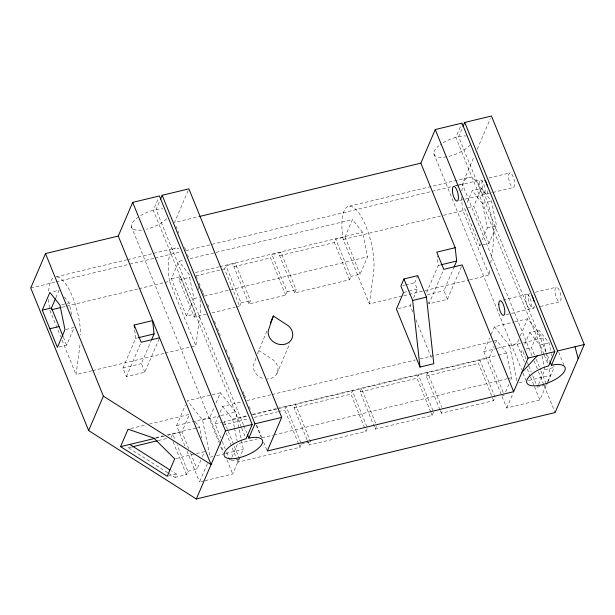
<?xml version="1.0" encoding="UTF-8"?>
<svg xmlns="http://www.w3.org/2000/svg" width="615" height="615" viewBox="0 0 615 615"><rect width="100%" height="100%" fill="white"/><g stroke="black" fill="none" stroke-linecap="round" stroke-linejoin="round"><path stroke-width="0.46" stroke-dasharray="3.08 2.31" d="M91.82 370.822L76.037 374.627L80.234 343.17M165.158 353.156L195.801 345.776L199.99 314.319A40.06 13.422 76.5 0 0 200.036 299.605M369.415 303.956L373.605 272.499A40.06 13.422 76.5 0 0 357.438 211.145A40.06 13.422 76.5 0 0 342.57 235.607L343.232 239.489L369.415 303.956L402.833 295.907M469.676 279.81L489.171 275.113L490.032 268.632M490.77 263.082L493.361 243.648A40.06 13.422 76.5 0 0 480.684 187.244A40.06 13.422 76.5 0 0 461.804 191.649M255.932 358.122L253.557 364.956A12.569 10.809 23.2 0 0 263.727 378.617M257.416 353.848L267.679 329.248M543.968 354.332L455.869 137.368L461.973 123.115M546.012 351.895L458.636 136.707L462.58 127.482M55.827 297.814L59.086 290.219L51.714 291.994M59.24 346.937L66.605 345.161L74.2 327.441L65.905 329.44M241.38 427.225L153.281 210.261L158.701 197.638M243.425 424.78L156.041 209.592L160.015 200.336M188.152 190.581L174.468 222.515L198.73 216.665M159.208 338.673L144.84 372.213L126.413 376.649L122.923 368.054L135.646 338.358L134.708 329.794M126.413 376.649L140.781 343.116M171.362 278.818L180.579 276.596L195.693 313.819L186.483 316.041L171.362 278.818L178.842 261.375L183.508 260.245M144.84 372.213L141.35 363.611L151.075 340.91M206.309 314.227L194.279 317.125L179.157 279.902L180.579 276.596M167.772 472.774L128.374 447.743L129.089 446.083M186.483 316.041L193.956 298.598L188.928 274.075L178.842 261.375M194.279 317.125L195.693 313.819M235.922 307.093L239.619 306.201L224.506 268.978L225.928 265.672L235.322 263.412L250.436 300.635L249.021 303.941L285.691 295.108L287.105 291.802L271.991 254.579L281.024 252.404L296.138 289.627L294.723 292.932L349.466 279.748L350.881 276.435L335.767 239.212L344.984 236.998L352.457 219.547L362.543 232.255L367.57 256.778L360.098 274.221L350.881 276.435M249.021 303.941L233.9 266.718L235.322 263.412M171.308 437.396L172.723 434.09L174.883 439.41M184.854 445.86L176.62 425.588L185.415 405.054M188.774 448.712L181.932 431.876L189.405 414.425L149.437 424.058M239.619 306.201L241.042 302.895L225.928 265.672M168.572 473.281L175.006 477.371L176.42 474.065L171.6 470.998M285.691 295.108L270.577 257.885L271.991 254.579M219.447 441.393L209.784 417.6L214.55 406.477M216.011 403.056L220.408 392.793L235.714 412.019L243.317 449.204L240.388 456.046M294.723 292.932L279.61 255.709L281.024 252.404M175.006 477.371L186.422 474.619L187.844 471.313L177.043 444.73M220.854 438.065L215.096 423.881L218.233 416.563M220.039 412.35L222.569 406.438L241.211 401.949M187.844 471.313L197.046 469.099L200.905 460.089M202.35 456.714L204.518 451.656L196.131 453.67M223.599 423.32L224.306 421.667L247.422 416.101M204.134 480.892L199.529 481.999L207.586 463.18M298.513 443.73L284.837 410.051L286.252 406.746L301.365 443.969L299.951 447.274L238.005 462.196L239.427 458.89L230.21 461.104L231.594 457.891M231.932 457.083L237.682 443.661L257.262 438.949M205.056 480.669L232.693 474.011L240.019 456.899M276.935 373.566L289.788 343.562M349.466 279.748L334.352 242.518L335.767 239.212M307 439.74L294.047 407.83L295.469 404.524L310.583 441.747L309.161 445.052L366.04 431.353L367.455 428.048L352.341 390.825L350.927 394.13L366.04 431.353M433.552 412.127L432.13 415.433L375.25 429.139L360.136 391.909L361.559 388.603L376.311 424.942M413.595 297.875L417.324 289.173L414.71 282.723L417.746 275.635M531.99 355.662L462.311 184.046L474.265 156.133M477.255 149.153L490.332 118.626M412.734 311.867L410.236 305.709L411.358 303.095M426.633 292.548L438.234 265.472L437.18 255.955M467.154 202.512L472.212 190.704L481.422 188.482L491.516 201.19L496.536 225.705L488.948 243.425L479.738 245.646L464.617 208.424L467.385 207.755M375.25 429.139L376.672 425.826L374.827 426.272M461.411 266.672L447.42 299.321L429.001 303.764L443.746 269.339M488.948 243.425L473.834 206.202L481.422 188.482M447.42 299.321L443.93 290.726L453.662 268.017M430.692 411.889L417.016 378.21L418.431 374.904L433.191 411.243M479.738 245.646L480.461 243.955M482.268 239.742L487.326 227.927L482.298 203.411L472.212 190.704M439.902 409.667L426.226 375.996L427.648 372.682L441.678 407.253M493.614 400.626L478.501 363.404L479.915 360.09L495.029 397.321L493.614 400.626L441.347 413.219L442.408 410.735M546.12 385.467L539.885 400.011L506.722 407.999L483.821 351.588L489.678 337.904M491.147 334.483L494.445 326.78L513.794 322.122M503.162 392.439L489.133 357.876L494.076 346.337M495.521 342.962L496.605 340.433L506.691 353.133L511.718 377.656L510.273 381.031M524.464 362.027L516.977 343.601L518.814 339.326M520.282 335.898L527.609 318.793L542.907 338.019L545.759 351.964M520.874 353.195L522.296 349.889L525.894 358.745M524.71 344.254L529.769 332.438L538.978 330.224L549.072 342.932L551.117 352.918M505.622 391.878L508.828 384.406M534.381 354.755L531.506 347.667L538.978 330.224M506.722 407.999L513.317 392.601M542.092 356.047L544.882 369.661L537.41 387.112L545.697 385.113M547.581 382.046L550.517 375.204L548.995 367.77M546.62 384.89L547.658 382.476M548.003 381.669L554.1 367.447L553.723 365.633M153.281 210.261L149.668 211.345A20.618 7.957 -22.1 0 0 140.135 215.888M455.869 137.368L452.256 138.452A20.618 7.957 -22.1 0 0 440.294 144.625M56.103 276.835L126.659 259.838M127.589 259.615L152.651 253.572M153.581 253.349L175.859 247.983M349.474 206.163L469.237 177.32M30.75 287.997L55.035 282.147M55.973 281.924L128.835 264.373M129.765 264.15L154.05 258.3M154.988 258.069L180.21 251.996M185.815 250.643L451.095 186.745M454.831 185.845L456.699 185.392M457.637 185.169L462.311 184.046M455.753 185.968L458.513 185.307M459.436 185.084L480.623 179.98M488.925 177.973L510.112 172.869M190.043 258.677L215.242 252.604M216.18 252.381L352.457 219.547M459.689 200.459L464.294 199.352M465.217 199.129L483.644 194.694A7.541 2.529 76.5 0 0 483.651 183.793A7.541 2.529 76.5 0 0 479.108 183.524A7.541 2.529 76.5 0 0 483.644 194.694M486.411 194.017L491.938 192.687M492.861 192.464L513.125 187.583A7.541 2.529 76.5 0 0 513.133 176.682A7.541 2.529 76.5 0 0 508.59 176.413A7.541 2.529 76.5 0 0 513.125 187.583M61.8 304.702L66.405 303.587M67.327 303.372L69.172 302.926L71.778 315.641M195.462 272.507L218.794 266.879M219.732 266.656L362.543 232.255M482.298 203.411L491.516 201.19M468.307 207.532L473.834 206.202M61.931 307.246L65.644 306.355M66.574 306.132L138.052 288.912M138.982 288.689L164.044 282.646M164.974 282.423L169.617 281.309L195.801 345.776M343.232 239.489L442.569 215.558M443.492 215.335L462.987 210.638L489.171 275.113M179.157 279.902L190.266 277.227M195.816 275.889L224.506 268.978M233.9 266.718L270.577 257.885M279.61 255.709L334.352 242.518M193.956 298.598L199.552 297.245M204.226 296.123L367.57 256.778M487.326 227.927L496.536 225.705M241.042 302.895L250.436 300.635M287.105 291.802L296.138 289.627M211.86 312.889L234.992 307.315M135.646 338.358L137.491 337.912M438.234 265.472L440.071 265.027M402.733 285.606L404.57 285.168M405.493 284.945L414.71 282.723M403.509 292.502L408.114 291.395M409.037 291.172L417.324 289.173M92.75 370.599L164.236 353.387M403.763 295.684L424.181 290.764M425.111 290.541L468.745 280.033M122.923 368.054L141.35 363.611M427.348 294.723L443.93 290.726M398.259 308.592L410.236 305.709M503.07 300.012L527.024 294.239M535.327 292.233L556.514 287.128M506.084 314.726L510.696 313.612M511.619 313.389L530.045 308.953A7.541 2.529 76.5 0 0 530.053 298.052A7.541 2.529 76.5 0 0 525.51 297.783A7.541 2.529 76.5 0 0 530.045 308.953M532.813 308.276L534.658 307.831M540.185 306.501L559.527 301.842A7.541 2.529 76.5 0 0 559.542 290.941A7.541 2.529 76.5 0 0 554.991 290.672A7.541 2.529 76.5 0 0 559.527 301.842M220.408 392.793L187.252 400.78L202.55 420.007L210.153 457.191L212.921 456.53M514.709 321.899L527.609 318.793M130.841 428.532L145.717 424.95M246.807 400.603L271.038 394.769M271.968 394.538L415.509 359.967M420.176 358.845L491.946 341.556M492.876 341.325L496.605 340.433M176.62 425.588L209.784 417.6M483.821 351.588L496.712 348.482M497.635 348.259L516.977 343.601M202.55 420.007L220.055 415.794M220.97 415.571L235.714 412.019M494.445 326.78L509.743 346.014L522.642 342.909M523.565 342.686L542.907 338.019M222.569 406.438L232.662 419.146L247.576 415.555M252.235 414.433L276.466 408.591M277.396 408.368L497.374 355.385M498.304 355.155L506.691 353.133M529.769 332.438L539.855 345.146L549.072 342.932M155.764 437.672L163.206 435.874M166.926 434.982L196.7 427.809M197.638 427.586L199.498 427.133L201.728 438.034M155.926 438.134L164.328 436.112M168.056 435.212L181.932 431.876M215.096 423.881L222.469 422.105M252.973 414.764L489.133 357.876M525.979 348.997L531.506 347.667M128.374 447.743L131.179 447.067M158.24 440.548L167.572 438.295M222.891 424.973L247.853 418.961M254.326 417.401L277.442 411.835M278.364 411.612L284.837 410.051M294.047 407.83L350.927 394.13M360.136 391.909L417.016 378.21M426.226 375.996L478.501 363.404M175.613 458.613L195.201 453.901M261.921 437.826L273.106 435.136M274.036 434.905L507.06 378.779M507.99 378.556L511.718 377.656M544.882 369.661L554.1 367.447M216.603 455.638L224.898 453.639M225.813 453.416L243.317 449.204M519.191 382.753L524.718 381.415M528.408 380.531L550.517 375.204M168.133 476.064L176.42 474.065M301.365 443.969L309.66 441.97M502.401 395.545L504.246 395.099M458.636 136.707L462.026 136.1A20.618 7.957 -22.1 0 1 466.17 135.969M156.041 209.592L159.446 208.985A20.618 7.957 -22.1 0 1 162.829 208.823M258.6 350.427L273.498 360.152A12.569 10.809 23.2 0 1 277.496 372.267A12.569 10.809 23.2 0 1 266.941 379.025M195.339 421.905L199.498 427.133M64.421 296.945L69.172 302.926M558.743 352.249L563.801 364.703M547.458 355.447L549.626 360.782M544.329 355.224L548.665 365.894M536.18 359.191L540.5 369.823M540.862 370.707L546.258 384.006M534.158 360.997L538.133 370.776M538.494 371.668L543.906 385.005M544.267 385.889L555.099 412.565M527.332 362.296L528.408 364.949M528.769 365.84L531.291 372.044M532.728 375.588L537.049 386.22M527.332 369.092L530.199 376.157M530.561 377.041L534.151 385.874M534.504 386.758L539.885 400.011M433.821 153.535L521.558 369.607M523.004 373.167L525.887 380.278M428.301 302.042L429.001 303.764M415.948 319.777L432.014 359.337M440.263 410.559L441.347 413.219M431.054 412.773L432.13 415.433M344.984 236.998L360.098 274.221M307.362 440.624L309.161 445.052M298.875 444.614L299.951 447.274M175.913 226.066L178.804 233.185M184.577 247.407L185.661 250.074M187.467 254.525L188.551 257.193M196.131 275.866L197.215 278.534M199.022 282.977L200.106 285.644M201.551 289.204L202.627 291.871M202.988 292.763L204.072 295.431M207.686 304.317L208.769 306.985M214.543 321.214L215.627 323.882M217.433 328.325L220.324 335.444M226.097 349.666L227.181 352.334M228.988 356.785L230.071 359.452M231.517 363.004L232.601 365.671M232.962 366.563L234.046 369.231M237.651 378.125L238.735 380.793M243.071 391.463L244.155 394.13M244.516 395.015L245.6 397.682M249.206 406.577L250.29 409.244M256.793 425.249L261.844 437.696M263.651 442.147L267.264 451.033M256.163 425.142L260.852 436.696M243.778 425.672L246.669 432.783M241.741 428.109L246.077 438.779M224.306 421.667L227.911 430.531M228.265 431.415L239.066 458.006M226.128 432.952L236.567 458.652M236.929 459.536L238.005 462.196M222.292 441.608L225.175 448.696M226.612 452.248L230.21 461.104M219.809 442.277L223.745 451.971M226.966 459.905L232.693 474.011M131.233 226.42L218.978 442.5M220.777 446.944L222.945 452.279M190.573 453.14L197.046 469.099M186.998 451.149L199.529 481.999M173.107 441.831L186.422 474.619M63.368 337.181L66.605 345.161M49.861 310.152L60.616 336.651M62.053 340.18L76.037 374.627M551.301 353.825L551.678 355.639M539.855 345.146L541.907 355.139M232.662 419.146L234.338 427.317M234.523 428.224L237.129 440.94M545.951 352.895L548.042 363.119M509.743 346.014L517.161 382.261M462.987 210.638L462.326 206.755A40.06 13.422 76.5 0 1 461.65 197.284M169.617 281.309L168.956 277.427A40.06 13.422 76.5 0 1 178.888 248.737M49.461 307.823L49.2 306.278A40.06 13.422 76.5 0 1 48.57 298.606M470.298 144.748A20.618 7.957 -22.1 0 1 447.359 156.679M446.552 156.833A20.618 7.957 -22.1 0 1 438.856 145.732M197.992 286.544A40.06 13.422 76.5 0 1 198.737 290.257M48.67 291.164A40.06 13.422 76.5 0 1 52.859 278.295M56.826 276.858A40.06 13.422 76.5 0 1 80.642 334.998M166.696 218.74A20.618 7.957 -22.1 0 1 146.401 229.203M141.658 230.056A20.618 7.957 -22.1 0 1 137.706 217.51M534.227 306.232A7.541 2.529 76.5 0 1 529.454 303.595A7.541 2.529 76.5 0 1 529.799 293.563M487.933 190.473A7.541 2.529 76.5 0 1 483.39 190.204A7.541 2.529 76.5 0 1 483.398 179.303"/><path stroke-width="0.92" d="M273.352 316.01L268.301 330.539A12.569 10.809 23.2 0 0 284.822 344.254A12.569 10.809 23.2 0 0 288.243 325.735L273.352 316.01L270.323 323.067M462.941 126.644L464.74 122.447L491.454 116.012L584.25 344.531L555.099 412.565L196.323 498.988L88.637 430.562L30.75 287.997L45.495 253.58L118.272 236.052L132.702 202.381L159.423 195.954L252.212 424.481L246.077 438.779L242.464 439.863A20.618 7.957 -22.1 0 0 225.497 457.329A20.618 7.957 -22.1 0 0 256.432 449.873A20.618 7.957 -22.1 0 0 252.242 437.511L248.837 438.118L247.391 434.559M160.377 199.498L162.176 195.286L188.89 188.859L281.685 417.385L267.264 451.033L513.648 391.686L528.047 358.076L435.259 129.55L461.973 123.115L554.768 351.642L548.665 365.894L545.051 366.978A20.618 7.957 -22.1 0 0 528.077 384.437A20.618 7.957 -22.1 0 0 559.02 376.987A20.618 7.957 -22.1 0 0 554.822 364.626L551.424 365.233L549.979 361.674M551.424 365.233L557.536 350.973L464.74 122.447M42.281 310.152L49.869 292.44L59.955 305.148L64.982 329.663L57.395 347.383L42.281 310.152L51.491 307.938L55.465 298.659M88.637 430.562L103.382 396.137L45.495 253.58M151.451 340.034L154.073 333.922L152.605 320.6L134.178 325.035L134.493 327.895M120.578 446.651L128.058 429.209L153.896 438.118L174.683 458.836L167.211 476.287L120.578 446.651L154.995 438.364M196.323 498.988L225.497 430.907L132.702 202.381M248.837 438.118L254.971 423.812L162.176 195.286M454.039 267.148L456.653 261.037L455.192 247.714L420.852 163.16L435.259 129.55M403.924 278.964L400.888 286.052L403.509 292.502L396.421 309.038L419.984 367.063L433.798 363.734L426.472 297.13L417.746 275.635L403.924 278.964L412.65 300.458L419.984 367.063M521.981 372.252L537.264 355.854M199.667 216.442L420.852 163.16M51.714 309.706L61 307.469M49.838 328.771L59.048 326.55M455.192 247.714L436.765 252.15L443.746 269.339L462.173 264.904L513.648 391.686M138.413 337.697L154.073 333.922M440.993 264.804L456.653 261.037M159.585 337.789L141.166 342.232L134.178 325.035M412.65 300.458L426.472 297.13M132.11 446.844L157.309 440.771M225.497 430.907L252.212 424.481M254.971 423.812L281.685 417.385M528.047 358.076L554.768 351.642M557.536 350.973L584.25 344.531M103.382 396.137L211.068 464.571L118.272 236.052M129.796 444.43L169.994 469.975M51.491 307.938L63.007 336.297M575.04 346.752L578.185 358.706M532.09 295.83A7.541 2.529 76.5 0 1 533.928 301.073M484.912 180.364A7.541 2.529 76.5 0 1 487.534 186.814M452.394 189.958A7.541 2.529 76.5 0 0 456.922 201.128A7.541 2.529 76.5 0 0 456.937 190.227A7.541 2.529 76.5 0 0 452.394 189.958M498.788 304.217A7.541 2.529 76.5 0 0 503.324 315.387A7.541 2.529 76.5 0 0 503.331 304.486A7.541 2.529 76.5 0 0 498.788 304.217"/></g></svg>
